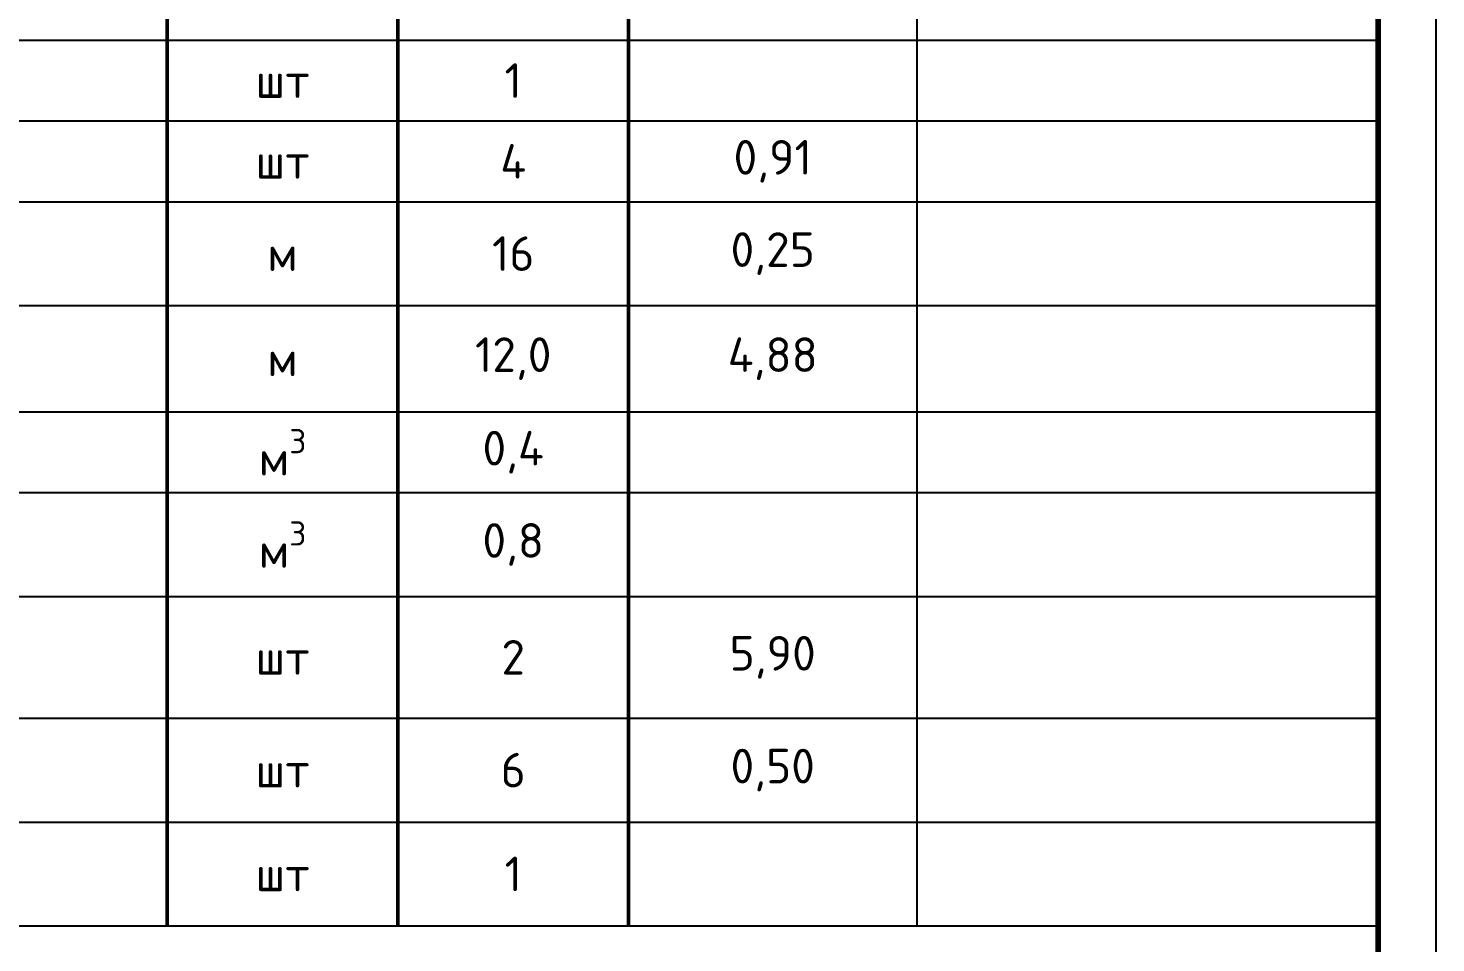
# Model space of a CAD drawing. Header units: millimetres. Extents: x -112426 to 6776, y 1218 to 38707.
# Drawn here: x 6020.7 to 6142.8, y 2346.9 to 2426.2 of the extents above; entities that cross this region are included whole.
import ezdxf
from ezdxf.enums import TextEntityAlignment as Align

# ---------------------------------------------------------------- set-up
doc = ezdxf.new("R2010")
doc.units = ezdxf.units.MM
doc.layers.add('Размеры на чертеже', color=250, linetype='Continuous', lineweight=25)
doc.layers.add('Таблица', color=250, linetype='Continuous', lineweight=30)
doc.styles.add('-ISOCPEUR-', font='isocpeur.ttf')

# ---------------------------------------------------------------- blocks, each defined once
blk = doc.blocks.new('*T151')
at = {"layer": 'Таблица', "color": 7, "lineweight": 50, "transparency": 16777216}
for p, q in [((0, 0), (395, 0)), ((0, 0), (0, -20.43)), ((20, 0), (20, -20.43)), ((150, 0), (150, -20.43)), ((210, 0), (210, -20.43)), ((245, 0), (245, -20.43)), ((290, 0), (290, -20.43)), ((310, 0), (310, -20.43)), ((330, 0), (330, -20.43)), ((355, 0), (355, -20.43)), ((395, 0), (395, -20.43))]:
    blk.add_line(p, q, dxfattribs=at)
at = {"layer": 'Таблица', "color": 0, "lineweight": 50, "transparency": 16777216}
for p, q in [((0, -20.43), (150, -20.43)), ((0, -20.43), (0, -222.63)), ((20, -20.43), (20, -222.63)), ((210, -20.43), (395, -20.43)), ((210, -20.43), (210, -63.33)), ((245, -20.43), (245, -79.75)), ((395, -20.43), (395, -222.63)), ((0, -29.43), (20, -29.43)), ((310, -54.33), (310, -79.75)), ((330, -54.33), (330, -79.75)), ((290, -63.33), (290, -72.55)), ((210, -72.55), (210, -93.75)), ((245, -93.75), (245, -222.63)), ((330, -100.75), (330, -115.65)), ((290, -107.75), (290, -115.65)), ((310, -107.75), (310, -115.65)), ((210, -129.65), (210, -222.63))]:
    blk.add_line(p, q, dxfattribs=at)
at = {"layer": 'Таблица', "color": 0, "linetype": 'ByBlock', "lineweight": 50, "transparency": 16777216}
for p, q in [((150, -20.43), (210, -20.43)), ((150, -20.43), (150, -45.33)), ((290, -20.43), (290, -54.33)), ((310, -20.43), (310, -54.33)), ((330, -20.43), (330, -54.33)), ((150, -54.33), (150, -222.63)), ((290, -72.55), (290, -107.75)), ((245, -79.75), (245, -93.75)), ((310, -79.75), (310, -107.75)), ((330, -79.75), (330, -100.75)), ((290, -115.65), (290, -222.63)), ((310, -115.65), (310, -222.63)), ((330, -115.65), (330, -222.63))]:
    blk.add_line(p, q, dxfattribs=at)
at = {"layer": 'Таблица', "color": 0, "linetype": 'ByBlock', "lineweight": -2, "transparency": 16777216}
for p, q in [((355, -20.43), (355, -222.63)), ((210, -29.43), (290, -29.43)), ((355, -29.43), (395, -29.43)), ((355, -38.33), (395, -38.33)), ((150, -45.33), (150, -54.33)), ((210, -54.33), (290, -54.33)), ((290, -54.33), (290, -63.33)), ((310, -54.33), (355, -54.33)), ((20, -63.33), (150, -63.33)), ((210, -63.33), (210, -72.55)), ((290, -63.33), (310, -63.33)), ((330, -72.55), (355, -72.55)), ((210, -79.75), (290, -79.75)), ((210, -86.75), (290, -86.75)), ((310, -86.75), (355, -86.75)), ((210, -93.75), (245, -93.75)), ((210, -93.75), (210, -129.65)), ((330, -100.75), (355, -100.75)), ((245, -107.75), (290, -107.75)), ((310, -107.75), (330, -107.75)), ((330, -115.65), (355, -115.65)), ((245, -122.65), (290, -122.65)), ((310, -122.65), (355, -122.65))]:
    blk.add_line(p, q, dxfattribs=at)
at = {"layer": 'Таблица', "color": 0, "linetype": 'ByBlock', "lineweight": 25, "transparency": 16777216}
for p, q in [((20, -29.43), (210, -29.43)), ((290, -29.43), (355, -29.43)), ((20, -38.33), (210, -38.33)), ((290, -38.33), (355, -38.33)), ((20, -45.33), (210, -45.33)), ((290, -45.33), (355, -45.33)), ((20, -54.33), (210, -54.33)), ((290, -54.33), (310, -54.33)), ((150, -63.33), (210, -63.33)), ((20, -72.55), (210, -72.55)), ((290, -72.55), (310, -72.55)), ((20, -79.75), (210, -79.75)), ((290, -79.75), (310, -79.75)), ((20, -86.75), (210, -86.75)), ((290, -86.75), (310, -86.75)), ((20, -93.75), (210, -93.75)), ((245, -93.75), (355, -93.75)), ((20, -100.75), (210, -100.75)), ((245, -100.75), (330, -100.75)), ((20, -107.75), (210, -107.75)), ((290, -107.75), (310, -107.75)), ((20, -115.65), (210, -115.65)), ((290, -115.65), (310, -115.65)), ((20, -122.65), (210, -122.65)), ((290, -122.65), (310, -122.65)), ((20, -129.65), (210, -129.65)), ((245, -129.65), (355, -129.65)), ((20, -138.65), (210, -138.65)), ((245, -138.65), (355, -138.65)), ((20, -145.85), (210, -145.85)), ((245, -145.85), (355, -145.85)), ((20, -152.85), (210, -152.85)), ((245, -152.85), (355, -152.85)), ((20, -159.85), (210, -159.85)), ((245, -159.85), (355, -159.85)), ((20, -168.85), (210, -168.85)), ((245, -168.85), (355, -168.85)), ((20, -178.07), (210, -178.07)), ((245, -178.07), (355, -178.07)), ((20, -185.07), (210, -185.07)), ((245, -185.07), (355, -185.07)), ((20, -194.07), (210, -194.07)), ((245, -194.07), (355, -194.07)), ((20, -204.63), (210, -204.63)), ((245, -204.63), (355, -204.63)), ((20, -213.63), (210, -213.63)), ((245, -213.63), (355, -213.63)), ((20, -222.63), (210, -222.63)), ((245, -222.63), (355, -222.63))]:
    blk.add_line(p, q, dxfattribs=at)
at = {"layer": 'Таблица', "color": 0, "lineweight": 30, "transparency": 16777216}
for p, q in [((0, -38.33), (20, -38.33)), ((0, -45.33), (20, -45.33)), ((0, -54.33), (20, -54.33)), ((0, -63.33), (20, -63.33)), ((310, -63.33), (355, -63.33)), ((0, -72.55), (20, -72.55)), ((310, -72.55), (330, -72.55)), ((0, -79.75), (20, -79.75)), ((310, -79.75), (355, -79.75)), ((0, -86.75), (20, -86.75)), ((0, -93.75), (20, -93.75)), ((0, -100.75), (20, -100.75)), ((0, -107.75), (20, -107.75)), ((330, -107.75), (355, -107.75)), ((0, -115.65), (20, -115.65)), ((310, -115.65), (330, -115.65)), ((0, -122.65), (20, -122.65)), ((0, -129.65), (20, -129.65)), ((0, -145.85), (20, -145.85)), ((0, -152.85), (20, -152.85)), ((0, -159.85), (20, -159.85)), ((0, -168.85), (20, -168.85)), ((0, -178.07), (20, -178.07)), ((0, -185.07), (20, -185.07)), ((0, -194.07), (20, -194.07)), ((0, -204.63), (20, -204.63)), ((0, -213.63), (20, -213.63)), ((0, -222.63), (20, -222.63))]:
    blk.add_line(p, q, dxfattribs=at)
at = {"layer": 'Таблица', "color": 0, "lineweight": 25, "transparency": 16777216}
for p, q in [((210, -38.33), (290, -38.33)), ((210, -45.33), (290, -45.33)), ((355, -45.33), (395, -45.33)), ((355, -54.33), (395, -54.33)), ((210, -63.33), (290, -63.33)), ((355, -63.33), (395, -63.33)), ((210, -72.55), (290, -72.55)), ((355, -72.55), (395, -72.55)), ((355, -79.75), (395, -79.75)), ((355, -86.75), (395, -86.75)), ((355, -93.75), (395, -93.75)), ((210, -100.75), (245, -100.75)), ((355, -100.75), (395, -100.75)), ((210, -107.75), (245, -107.75)), ((355, -107.75), (395, -107.75)), ((210, -115.65), (290, -115.65)), ((355, -115.65), (395, -115.65)), ((210, -122.65), (245, -122.65)), ((355, -122.65), (395, -122.65)), ((210, -129.65), (245, -129.65)), ((355, -129.65), (395, -129.65)), ((0, -138.65), (20, -138.65)), ((210, -138.65), (245, -138.65)), ((355, -138.65), (395, -138.65)), ((210, -145.85), (245, -145.85)), ((355, -145.85), (395, -145.85)), ((210, -152.85), (245, -152.85)), ((355, -152.85), (395, -152.85)), ((210, -159.85), (245, -159.85)), ((355, -159.85), (395, -159.85)), ((210, -168.85), (245, -168.85)), ((355, -168.85), (395, -168.85)), ((210, -178.07), (245, -178.07)), ((355, -178.07), (395, -178.07)), ((210, -185.07), (245, -185.07)), ((355, -185.07), (395, -185.07)), ((210, -194.07), (245, -194.07)), ((355, -194.07), (395, -194.07)), ((210, -204.63), (245, -204.63)), ((355, -204.63), (395, -204.63)), ((210, -213.63), (245, -213.63)), ((355, -213.63), (395, -213.63)), ((210, -222.63), (245, -222.63)), ((355, -222.63), (395, -222.63))]:
    blk.add_line(p, q, dxfattribs=at)
at = {"layer": 'Таблица', "color": 7, "transparency": 16777216, "char_height": 3, "attachment_point": 5, "style": '-ISOCPEUR-'}
for s, insert, width in [('Ед. изме-ре- ния', (300, -10.22), 17), ('Тип, марка, обозначение документа, опросного листа', (180, -10.22), 57), ('Масса 1 ед., кг.', (342.5, -10.22), 22), ('Наименование и техническая характеристика', (85, -10.22), 127), ('Код продукции', (227.5, -10.22), 32), ('Поставщик', (267.5, -10.22), 42), ('Примечание', (375, -10.22), 37), ('Поз.', (10, -10.22), 17), ('Коли-чест-во', (320, -10.22), 17), ('12', (320, -58.83), 17), ('0,25', (342.5, -58.83), 22), ('8,0', (320, -67.94), 17), ('4,88', (342.5, -67.94), 22), ('0,025', (342.5, -76.15), 22), ('24', (320, -76.15), 17)]:
    blk.add_mtext(s, dxfattribs=dict(at, insert=insert, width=width))
at = {"layer": 'Таблица', "color": 0, "transparency": 16777216, "char_height": 3, "style": '-ISOCPEUR-'}
for s, insert, width, attachment_point in [('{\\L\\C256;Ковер на земный у т/к ТК-8013}', (21.5, -24.93), 127, 4), ('Ковер наземный (h=1.6)', (21.5, -33.88), 127, 4), ('КНЗ', (151.5, -33.88), 57, 4), ('1', (320, -33.88), 17, 5), ('шт', (300, -33.88), 17, 5), ('Терминал коммутационный ', (21.5, -41.83), 127, 4), ('{\\C256;С-2-67-4/3}', (151.5, -41.83), 57, 4), ('шт', (300, -41.83), 17, 5), ('1', (320, -41.83), 17, 5), ('Комплект удлинения кабеля NYM 3x1,5 L=8.0 м', (21.5, -49.83), 127, 4), ('КУК-3', (151.5, -49.83), 57, 4), ('2', (320, -49.83), 17, 5), ('0,91', (342.5, -49.83), 22, 5), ('шт', (300, -49.83), 17, 5), ('Металлорукав РЗ-Ц-Х-15', (21.5, -58.83), 127, 4), ('ТУ 22-5570-83', (151.5, -58.83), 57, 4), ('м', (300, -58.83), 17, 5), ('\\A1;Труба {\\H0.7x;\\SЦ-50х3,5 ГОСТ 3262-75/Ст20 ГОСТ 1050-88;}', (21.5, -67.94), 127, 4), ('ГОСТ 3262-75/ГОСТ 1050-88', (151.5, -67.94), 57, 4), ('м', (300, -67.94), 17, 5), ('Скоба для крепления металлорукава однолапковая (РЗ-Ц-Х-15)', (21.5, -76.15), 127, 4), ('ГОСТ 17678-80', (151.5, -76.15), 57, 4), ('шт', (300, -76.15), 17, 5), ('Саморез 3,5х45', (21.5, -83.25), 127, 4), ('ТУ 14-4-1337', (151.5, -83.25), 57, 4), ('24', (320, -83.25), 17, 5), ('шт', (300, -83.25), 17, 5), ('Дюбель полипропиленовый 8х40', (21.5, -90.25), 127, 4), ('24', (320, -90.25), 17, 5), ('шт', (300, -90.25), 17, 5), ('Песок', (21.5, -97.25), 127, 4), ('ГОСТ 8736-93', (151.5, -97.25), 57, 4), ('\\A1;м{\\H0.7x;\\S3^ ;}', (300, -97.25), 17, 5), ('0,2', (320, -97.25), 17, 5), ('\\A1;м{\\H0.7x;\\S3^ ;}', (300, -104.25), 17, 5), ('Бетон класса В15', (21.5, -104.25), 127, 4), ('ГОСТ 26633-91', (151.5, -104.25), 57, 4), ('0.4', (320, -104.25), 17, 5), ('\\A1;Сетка {\\H0.7x;\\S12А400-100/12А400-100;\\H1.42857x; 5х55 \\H0.7x;\\S25/25;\\H1.42857x; }', (21.5, -111.7), 127, 4), ('11', (10, -111.7), 17, 5), ('ГОСТ 23279-85', (151.5, -111.7), 57, 4), ('1', (320, -111.7), 17, 5), ('5,90', (342.5, -111.7), 22, 5), ('шт', (300, -111.7), 17, 5), ('12', (10, -119.15), 17, 5), ('∅12А400              L=500мм', (21.5, -119.15), 127, 4), ('ГОСТ 5781-82', (151.5, -119.15), 57, 4), ('3', (320, -119.15), 17, 5), ('0,50', (342.5, -119.15), 22, 5), ('шт', (300, -119.15), 17, 5), ('Терминал коммутационный ', (21.5, -126.15), 127, 4), ('13', (10, -126.15), 17, 5), ('{\\C256;А-1-67-2/3}', (151.5, -126.15), 57, 4), ('шт', (300, -126.15), 17, 5), ('1', (320, -126.15), 17, 5), ('{\\L\\C256;Ковер наземный у ТК-8012а }', (21.5, -134.15), 127, 4), ('Ковер наземный (h=1.6)', (21.5, -142.25), 127, 4), ('КНЗ', (151.5, -142.25), 57, 4), ('1', (320, -142.25), 17, 5), ('шт', (300, -142.25), 17, 5), ('Терминал коммутационный ', (21.5, -149.35), 127, 4), ('{\\C256;С-2-67-4/3}', (151.5, -149.35), 57, 4), ('шт', (300, -149.35), 17, 5), ('1', (320, -149.35), 17, 5), ('Комплект удлинения кабеля NYM 3x1,5 L=8.0 м', (21.5, -156.35), 127, 4), ('КУК-3', (151.5, -156.35), 57, 4), ('4', (320, -156.35), 17, 5), ('0,91', (342.5, -156.35), 22, 5), ('шт', (300, -156.35), 17, 5), ('Металлорукав РЗ-Ц-Х-15', (21.5, -164.35), 127, 4), ('ТУ 22-5570-83', (151.5, -164.35), 57, 4), ('16', (320, -164.35), 17, 5), ('0,25', (342.5, -164.35), 22, 5), ('м', (300, -164.35), 17, 5), ('\\A1;Труба {\\H0.7x;\\SЦ-50х3,5 ГОСТ 3262-75/Ст20 ГОСТ 1050-88;}', (21.5, -173.46), 127, 4), ('ГОСТ 3262-75/ГОСТ 1050-88', (151.5, -173.46), 57, 4), ('12,0', (320, -173.46), 17, 5), ('4,88', (342.5, -173.46), 22, 5), ('м', (300, -173.46), 17, 5), ('Песок', (21.5, -181.57), 127, 4), ('ГОСТ 8736-93', (151.5, -181.57), 57, 4), ('\\A1;м{\\H0.7x;\\S3^ ;}', (300, -181.57), 17, 5), ('0,4', (320, -181.57), 17, 5), ('\\A1;м{\\H0.7x;\\S3^ ;}', (300, -189.57), 17, 5), ('0,8', (320, -189.57), 17, 5), ('Бетон класса В15', (21.5, -189.57), 127, 4), ('ГОСТ 26633-91', (151.5, -189.57), 57, 4), ('\\A1;Сетка {\\H0.7x;\\S12А400-100/12А400-100;\\H1.42857x; 5х55 \\H0.7x;\\S25/25;\\H1.42857x; }', (21.5, -199.35), 127, 4), ('5,90', (342.5, -199.35), 22, 5), ('21', (10, -199.35), 17, 5), ('ГОСТ 23279-85', (151.5, -199.35), 57, 4), ('шт', (300, -199.35), 17, 5), ('2', (320, -199.35), 17, 5), ('∅12А400              L=500мм', (21.5, -209.13), 127, 4), ('0,50', (342.5, -209.13), 22, 5), ('22', (10, -209.13), 17, 5), ('ГОСТ 5781-82', (151.5, -209.13), 57, 4), ('шт', (300, -209.13), 17, 5), ('6', (320, -209.13), 17, 5), ('Терминал коммутационный ', (21.5, -218.13), 127, 4), ('{\\C256;А-1-67-2/3}', (151.5, -218.13), 57, 4), ('1', (320, -218.13), 17, 5), ('шт', (300, -218.13), 17, 5)]:
    blk.add_mtext(s, dxfattribs=dict(at, insert=insert, width=width, attachment_point=attachment_point))
at = {"layer": 'Таблица', "color": 18, "true_color": 0x000000, "transparency": 16777216, "char_height": 3, "width": 17, "attachment_point": 5, "style": '-ISOCPEUR-'}
for s, insert in [('1', (10, -33.88)), ('2', (10, -41.83)), ('3', (10, -49.83)), ('4', (10, -58.83)), ('5', (10, -67.94)), ('6', (10, -76.15)), ('7', (10, -83.25)), ('8', (10, -90.25)), ('9', (10, -97.25)), ('10', (10, -104.25)), ('14', (10, -142.25)), ('15', (10, -149.35)), ('16', (10, -156.35)), ('17', (10, -164.35)), ('18', (10, -173.46)), ('19', (10, -181.57)), ('20', (10, -189.57)), ('23', (10, -218.13))]:
    blk.add_mtext(s, dxfattribs=dict(at, insert=insert))
blk = doc.blocks.new('*U154')
blk.add_lwpolyline([(0, 0), (420, 0), (420, -297), (0, -297)], close=True)
at = {"const_width": 0.5}
blk.add_lwpolyline([(20, -5), (415, -5), (415, -292), (20, -292)], close=True, dxfattribs=at)
at = {"style": '-ISOCPEUR-'}
blk.add_attdef('РАЗРАБОТАЛ', text='', height=2.5, dxfattribs=at).set_placement((250.5, -264.22), align=Align.MIDDLE_LEFT)
at = {"style": '-ISOCPEUR-', "flags": 8}
for tag, height, p in [('ДАТА', 2.5, (290.07, -264.4)), ('ДАТА1', 2.5, (290.07, -269.4)), ('ЛИСТ', 3, (386.39, -271.92)), ('ЛИСТОВ', 3, (403.89, -271.92)), ('ФОРМАТ', 3, (380.97, -294.75))]:
    blk.add_attdef(tag, text='', height=height, dxfattribs=at).set_placement(p, align=Align.MIDDLE_CENTER)
at = {"style": '-ISOCPEUR-'}
blk.add_attdef('ПРОВЕРИЛ', (250.75, -270.73), '', height=2.5, dxfattribs=at)
at = {"style": '-ISOCPEUR-', "flags": 8}
blk.add_attdef('ИМЯ_ЧЕРТЕЖА_001', (321.33, -285.18), '', height=3, dxfattribs=at)

msp = doc.modelspace()

# ---------------------------------------------------------------- block references
msp.add_blockref('*T151', (5742.771, 2571.051))
at = {"layer": 'Размеры на чертеже', "lineweight": 90}
msp.add_blockref('*U154', (5722.771, 2576.051), dxfattribs=at)

doc.saveas('drawing.dxf')
